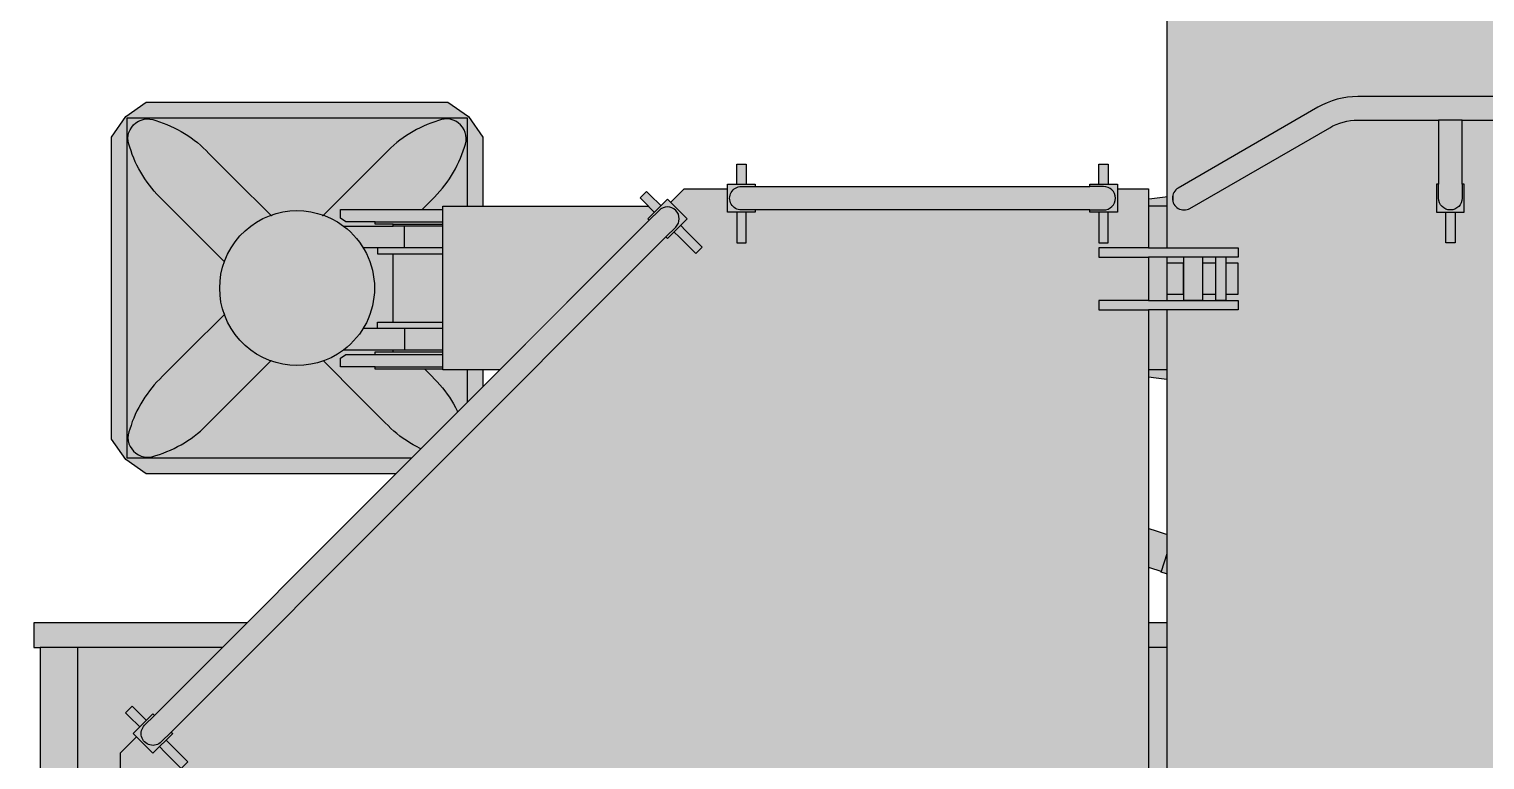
# Model space of a CAD drawing. Header units: millimetres. Extents: x -10890 to 10855, y -21000 to 23317.
# Drawn here: x -3583 to -1232, y -12611 to -11432 of the extents above; entities that cross this region are included whole.
import ezdxf

# ---------------------------------------------------------------- set-up
doc = ezdxf.new("R2010")
doc.units = ezdxf.units.MM
doc.set_wipeout_variables(frame=1)
doc.layers.add('Техника. Кран LR 11000', color=250, linetype='Continuous')
doc.layers.add('Техника. Кран LR 11000 Штриховка', color=7, linetype='Continuous', true_color=0xffd147)

# ---------------------------------------------------------------- blocks, each defined once
blk = doc.blocks.new('LR 11000-20250224.205818')
at = {"color": 0, "linetype": 'ByBlock', "lineweight": -2, "ltscale": 20, "transparency": 16777216}
blk.add_wipeout([(-881.5921560398419, 30.149999999593888), (-882.082903768649, 30.999999999599822), (-900, 30.999999999599822), (-946.1348220959044, 39.99999999959982), (-959.9999999999854, 39.99999999959982), (-959.9999999999854, 39.99999999959982), (-983.7309923939008, 32.19999999960419), (-998.2068977541919, 11.841999999606855), (-997.7821129903454, -13.134380000393435), (-982.6223041602614, -32.988351800396), (-960.0000000000001, -40.00000000040018), (-946.1348220959189, -40.00000000040018), (-900, -31.000000000400064), (-882.1860799243295, -31.000000000400064), (-881.5921560398419, -30.15000000040891), (-78.4078439600562, -30.150000000416185), (-77.5816564111883, -30.999999999992724), (-60.000000000000114, -30.999999999992724), (-13.865177904081065, -39.99999999999284), (-1.4551915228366852e-11, -39.99999999999284), (-1.4551915228366852e-11, -39.99999999999284), (23.730992393902113, -32.20000000000141), (38.20689775419703, -11.842000000006578), (37.78211299035513, 13.134379999993484), (22.62230416027461, 32.98835179999901), (1.4551915228366852e-11, 40.000000000007276), (-13.865177904081065, 40.000000000007276), (-60.000000000000114, 31.000000000007276), (-77.91709623135097, 31.000000000007276), (-78.40784396024543, 30.14999999957945)], dxfattribs=at)
at = {"layer": 'Техника. Кран LR 11000 Штриховка', "ltscale": 20, "true_color": 0xadadad, "transparency": 16777216}
h = blk.add_hatch(color=253, dxfattribs=at)
h.dxf.hatch_style = 1
edge = h.paths.add_edge_path()
edge.add_line((-78.40784396024537, 30.14999999957945), (-881.5921560398419, 30.149999999594))
edge.add_line((-881.5921560398419, 30.149999999594), (-882.082903768649, 30.99999999959982))
edge.add_line((-882.082903768649, 30.99999999959982), (-900, 30.99999999959982))
edge.add_line((-900, 30.99999999959982), (-946.1348220959044, 39.99999999959982))
edge.add_line((-946.1348220959044, 39.99999999959982), (-959.9999999999854, 39.99999999959982))
edge.add_arc((-959.9999999999927, -4.001776687800884e-10), 40, 89.99999999998958, 269.9999999999896)
edge.add_line((-960, -40.00000000040018), (-946.1348220959189, -40.00000000040018))
edge.add_line((-946.1348220959189, -40.00000000040018), (-900, -31.00000000040018))
edge.add_line((-900, -31.00000000040018), (-882.1860799243295, -31.00000000040018))
edge.add_line((-882.1860799243295, -31.00000000040018), (-881.5921560398419, -30.15000000040891))
edge.add_line((-881.5921560398419, -30.15000000040891), (-78.4078439600562, -30.15000000041618))
edge.add_line((-78.4078439600562, -30.15000000041618), (-77.5816564111883, -30.99999999999272))
edge.add_line((-77.5816564111883, -30.99999999999272), (-60, -30.99999999999272))
edge.add_line((-60, -30.99999999999272), (-13.86517790408107, -39.99999999999272))
edge.add_line((-13.86517790408107, -39.99999999999272), (-1.455191522836685e-11, -39.99999999999272))
edge.add_arc((-6.661338147750939e-15, 7.275957614183429e-12), 40, 269.9999999999791, 449.9999999999791)
edge.add_line((1.455191522836685e-11, 40.00000000000728), (-13.86517790408107, 40.00000000000728))
edge.add_line((-13.86517790408107, 40.00000000000728), (-60, 31.00000000000728))
edge.add_line((-60, 31.00000000000728), (-77.91709623135102, 31.00000000000728))
edge.add_line((-77.91709623135102, 31.00000000000728), (-78.40784396024537, 30.14999999957945))
at = {"color": 0, "linetype": 'ByBlock', "lineweight": -2, "ltscale": 20, "transparency": 16777216}
blk.add_lwpolyline([(-78.40784396024537, 30.14999999957945), (-881.5921560398419, 30.149999999594), (-882.082903768649, 30.99999999959982), (-900, 30.99999999959982), (-946.1348220959044, 39.99999999959982), (-959.9999999999854, 39.99999999959982, 0.9999999999999999), (-960, -40.00000000040018), (-946.1348220959189, -40.00000000040018), (-900, -31.00000000040018), (-882.1860799243295, -31.00000000040018), (-881.5921560398419, -30.15000000040891), (-78.4078439600562, -30.15000000041618), (-77.5816564111883, -30.99999999999272), (-60, -30.99999999999272), (-13.86517790408107, -39.99999999999272), (-1.455191522836685e-11, -39.99999999999272, 0.9999999999999999), (1.455191522836685e-11, 40.00000000000728), (-13.86517790408107, 40.00000000000728), (-60, 31.00000000000728), (-77.91709623135102, 31.00000000000728)], format="xyb", close=True, dxfattribs=at)
for points in [[(-881.5921560398419, 30.149999999594), (-881.5921560398419, -30.15000000040891)], [(-78.40784396024537, 30.14999999957945), (-78.4078439600562, -30.15000000041618)]]:
    blk.add_lwpolyline(points, dxfattribs=at)
for centre in [(-960, -4.001776687800884e-10), (0, 0)]:
    blk.add_circle(centre, 20, dxfattribs=at)
blk = doc.blocks.new('LR 11000-20250224.2054')
at = {"color": 0, "linetype": 'ByBlock', "lineweight": -2, "ltscale": 20, "transparency": 16777216}
blk.add_wipeout([(-276.6654762208345, -276.6654762208491), (-243.6654762208345, -300), (243.6654762208345, -300), (276.6654762208345, -276.6654762208491), (300, -243.66547622084914), (300, 243.6654762208491), (276.6654762208345, 276.6654762208491), (243.6654762208345, 300), (-243.6654762208345, 300), (-276.6654762208345, 276.6654762208491), (-300, 243.6654762208491), (-300, -243.66547622084914)], dxfattribs=at)
at = {"layer": 'Техника. Кран LR 11000 Штриховка', "ltscale": 20, "true_color": 0xadadad, "transparency": 16777216}
h = blk.add_hatch(color=253, dxfattribs=at)
h.dxf.hatch_style = 1
h.paths.add_polyline_path([(-300, -243.6654762208491), (-276.6654762208345, -276.6654762208491), (-243.6654762208345, -300), (243.6654762208345, -300), (276.6654762208345, -276.6654762208491), (300, -243.6654762208491), (300, 243.6654762208491), (276.6654762208345, 276.6654762208491), (243.6654762208345, 300), (-243.6654762208345, 300), (-276.6654762208345, 276.6654762208491), (-300, 243.6654762208491)])
at = {"color": 0, "linetype": 'ByBlock', "lineweight": -2, "ltscale": 20, "transparency": 16777216}
for points in [[(-300, -243.6654762208491), (-276.6654762208345, -276.6654762208491), (-243.6654762208345, -300), (243.6654762208345, -300), (276.6654762208345, -276.6654762208491), (300, -243.6654762208491), (300, 243.6654762208491), (276.6654762208345, 276.6654762208491), (243.6654762208345, 300), (-243.6654762208345, 300), (-276.6654762208345, 276.6654762208491), (-300, 243.6654762208491)], [(-274.5944084089715, -274.5944084089788), (274.5944084089715, -274.5944084089788), (274.5944084089715, 274.5944084089788), (-274.5944084089715, 274.5944084089788)]]:
    blk.add_lwpolyline(points, close=True, dxfattribs=at)
for points in [[(-75.99288974802766, 1.039570942259161), (-217.3877250806545, 142.4344062748933, -0.1318675362965206), (-270.1830355167331, 227.6511237669911, -0.6904028357022238), (-228.3314399720839, 270.3217592926303, -0.1328712307225384), (-142.434406274886, 217.387725080669), (-1.039570942244609, 75.99288974803494)], [(75.99288974802766, 1.039570942259161), (217.3877250806545, 142.4344062748933, 0.1318675362965206), (270.1830355167331, 227.6511237669911, 0.6904028357022238), (228.3314399720839, 270.3217592926303, 0.1328712307225384), (142.434406274886, 217.387725080669), (1.039570942244609, 75.99288974803494)], [(-75.99288974802766, -1.039570942259161), (-217.3877250806545, -142.4344062748933, 0.1318675362965206), (-270.1830355167331, -227.6511237669911, 0.6904028357022238), (-228.3314399720839, -270.3217592926303, 0.1328712307225384), (-142.434406274886, -217.387725080669), (-1.039570942244609, -75.99288974803494)], [(75.99288974802766, -1.039570942259161), (217.3877250806545, -142.4344062748933, -0.1318675362965206), (270.1830355167331, -227.6511237669911, -0.6904028357022238), (228.3314399720839, -270.3217592926303, -0.1328712307225384), (142.434406274886, -217.387725080669), (1.039570942244609, -75.99288974803494)]]:
    blk.add_lwpolyline(points, format="xyb", dxfattribs=at)
for radius in [76, 57.27128425310366]:
    blk.add_circle((0, 0), radius, dxfattribs=at)
blk = doc.blocks.new('LR 11000-20250224.205448')
at = {"color": 0, "linetype": 'ByBlock', "lineweight": -2, "ltscale": 20, "transparency": 16777216}
blk.add_wipeout([(-1310.9330265277524, -135.87232438138733), (-1248.8256237058663, -131.99999999999284), (-595.2218185531231, -132), (-599.6411384621599, -147.26971735448035), (-599.6411384621599, -147.26971735448035), (-599.9168344137605, -165.72149386722901), (-590.7696200099308, -181.74873734152993), (-574.7423765356313, -190.89595174536248), (-556.2906000228825, -190.62025579376484), (-371.02088266839485, -136.9999999999925), (-371.02088266839485, -132), (-235.20321098132922, -132), (-235.20321098132922, -130.9999999999999), (-125.99999999999943, -130.9999999999999), (-125.99999999999943, -127), (-69.9999999999992, -127), (-70.00000000001376, -113.00002981419664), (-78.5689306195411, -107), (-125.99999999999943, -107), (-125.99999999999943, -102.99999999999989), (-154.9999999999992, -102.99999999999989), (-154.9999999999992, -99.99999999999989), (-74.99999999999932, -99.99999999999989), (-74.99999999999932, -99.99999999999989), (-35.17484714864088, -119.94886463851867), (9.116667094263335, -124.66710224069698), (52.25058341620661, -113.55560986876026), (88.74992965829358, -88.02528037812795), (113.98016483208914, -51.317852886202445), (124.73765459616561, -8.094289706198651), (119.65645593023919, 36.15705400354), (99.38175911611472, 75.8173196241246), (66.4879640564626, 105.8506052681164), (25.151793272777354, 122.44340445758439), (-19.378051613512184, 123.48882992264544), (-61.4473490181241, 108.854137719449), (-74.99999999999932, 100), (-154.9999999999992, 100), (-154.9999999999992, 102.99999999999977), (-125.99999999999943, 102.99999999999977), (-125.99999999999943, 107.00000000000023), (-78.5689306195411, 107.00000000000023), (-70.00000000001376, 113.00002981419675), (-70.00000000001376, 127), (-235.20321098132922, 127), (-235.20321098132922, 132), (-1248.8256237058663, 132), (-1310.9330265277524, 135.87232438139472), (-1549.256170036591, 165.70664365661673), (-1549.256170036591, 165.70664365661673), (-1600.7687793828154, 164.1410516461533), (-1649.351137915076, 146.94353905151092), (-1690.3765202483933, 115.75190548728165), (-1719.9378872104303, 73.53667620523493), (-1735.219971468147, 24.318205071522925), (-1734.7673886123318, -27.21620254861591), (-1718.6232402265855, -76.15868381897008), (-1688.3250091217851, -117.84821718071578), (-1646.7581376520607, -148.3145132506262), (-1597.8812335345629, -164.65612406134187), (-1549.256170036591, -165.70664365660923)], dxfattribs=at)
at = {"layer": 'Техника. Кран LR 11000 Штриховка', "ltscale": 20, "true_color": 0xadadad, "transparency": 16777216}
h = blk.add_hatch(color=253, dxfattribs=at)
h.dxf.hatch_style = 1
edge = h.paths.add_edge_path()
edge.add_line((-1549.256170036591, -165.7066436566092), (-1310.933026527753, -135.8723243813874))
edge.add_line((-1310.933026527753, -135.8723243813874), (-1248.825623705867, -131.9999999999927))
edge.add_line((-1248.825623705867, -131.9999999999927), (-595.2218185531237, -132))
edge.add_line((-595.2218185531237, -132), (-599.6411384621606, -147.2697173544802))
edge.add_arc((-566.0208826684074, -157.0000000000101), 34.99999999998997, 163.858643656377, 286.1413563436134)
edge.add_line((-556.2906000228832, -190.620255793765), (-371.0208826683956, -136.9999999999927))
edge.add_line((-371.0208826683956, -136.9999999999927), (-371.0208826683956, -132))
edge.add_line((-371.0208826683956, -132), (-235.2032109813299, -132))
edge.add_line((-235.2032109813299, -132), (-235.2032109813299, -131))
edge.add_line((-235.2032109813299, -131), (-126, -131))
edge.add_line((-126, -131), (-126, -127))
edge.add_line((-126, -127), (-70, -127))
edge.add_line((-70, -127), (-70.00000000001455, -113.0000298141968))
edge.add_line((-70.00000000001455, -113.0000298141968), (-78.56893061954179, -107))
edge.add_line((-78.56893061954179, -107), (-126, -107))
edge.add_line((-126, -107), (-126, -103))
edge.add_line((-126, -103), (-155, -103))
edge.add_line((-155, -103), (-155, -100))
edge.add_line((-155, -100), (-75, -100))
edge.add_arc((-2.842170943040401e-14, 0), 125, 233.130102354156, 486.869897645844)
edge.add_line((-75, 100), (-155, 100))
edge.add_line((-155, 100), (-155, 103))
edge.add_line((-155, 103), (-126, 103))
edge.add_line((-126, 103), (-126, 107))
edge.add_line((-126, 107), (-78.56893061954179, 107))
edge.add_line((-78.56893061954179, 107), (-70.00000000001455, 113.0000298141968))
edge.add_line((-70.00000000001455, 113.0000298141968), (-70.00000000001455, 127))
edge.add_line((-70.00000000001455, 127), (-235.2032109813299, 127))
edge.add_line((-235.2032109813299, 127), (-235.2032109813299, 132))
edge.add_line((-235.2032109813299, 132), (-1248.825623705867, 132))
edge.add_line((-1248.825623705867, 132), (-1310.933026527753, 135.8723243813947))
edge.add_line((-1310.933026527753, 135.8723243813947), (-1549.256170036591, 165.7066436566165))
edge.add_arc((-1570.000042579108, 3.637978807091713e-12), 166.9999999999995, 82.86458593009505, 277.1354140699049)
at = {"color": 0, "linetype": 'ByBlock', "lineweight": -2, "ltscale": 20, "transparency": 16777216}
for points in [[(-1549.256170036591, -165.7066436566092), (-1310.933026527753, -135.8723243813874), (-1248.825623705867, -131.9999999999927), (-595.2218185531237, -132), (-599.6411384621606, -147.2697173544802, 0.5907078079476281), (-556.2906000228832, -190.620255793765), (-371.0208826683956, -136.9999999999927), (-371.0208826683956, -132), (-235.2032109813299, -132), (-235.2032109813299, -131), (-126, -131), (-126, -127), (-70, -127), (-70.00000000001455, -113.0000298141968), (-78.56893061954179, -107), (-126, -107), (-126, -103), (-155, -103), (-155, -100), (-75, -100, 2), (-75, 100), (-155, 100), (-155, 103), (-126, 103), (-126, 107), (-78.56893061954179, 107), (-70.00000000001455, 113.0000298141968), (-70.00000000001455, 127), (-235.2032109813299, 127), (-235.2032109813299, 132), (-1248.825623705867, 132), (-1310.933026527753, 135.8723243813947), (-1549.256170036591, 165.7066436566165, 1.132989410681504), (-1549.256170036591, -165.7066436566092)], [(-1549.256170036591, 165.7066436566092, -0.05073190367498484), (-1516.313164500956, 158.1351293110492), (-1439.331931821536, 132), (-1228.578722781618, 132)], [(-75, 100, 0.5), (-75, -100)], [(-1549.256170036591, -165.7066436566092, 0.05073190367498484), (-1516.313164500956, -158.1351293110492), (-1439.331931821536, -132), (-1228.578722781618, -132)]]:
    blk.add_lwpolyline(points, format="xyb", dxfattribs=at)
for points in [[(-1368.571471200994, 132), (-1368.571471200994, -132)], [(-1228.578722781618, 132), (-1228.578722781618, -132)], [(-235.2032109813299, -132), (-235.2032109813299, 132)], [(-126, 107), (-235.2032109813299, 107)], [(-155, 103), (-235.2032109813299, 103)], [(-235.2032109813299, 100), (-155, 100)], [(-173.4924240491819, 65), (-173.4924240491819, 100)], [(-235.2032109813299, 65), (-106.7707825203252, 65)], [(-130, 65), (-130, 55), (-235.2032109813299, 55)], [(-155, -55), (-155, 55)], [(-130, -65), (-130, -55), (-235.2032109813299, -55)], [(-235.2032109813299, -65), (-106.7707825203252, -65)], [(-173.4924240491819, -65), (-173.4924240491819, -100)], [(-235.2032109813299, -100), (-155, -100)], [(-155, -103), (-235.2032109813299, -103)], [(-126, -107), (-235.2032109813299, -107)], [(-595.2218185531237, -132), (-371.0208826683956, -132)], [(-126, -127), (-235.2032109813299, -127)]]:
    blk.add_lwpolyline(points, dxfattribs=at)
for centre, radius in [((-1570, 0), 160), ((-1570, 0), 105.0000000000083), ((-566, -157), 17.7500000000006)]:
    blk.add_circle(centre, radius, dxfattribs=at)
blk.add_arc((-566.0208826683956, -157), 34.99999999999917, 134.4153085976164, 45.5846914023836, dxfattribs=at)
blk = doc.blocks.new('LR 11000-20250224.204159')
at = {"color": 0, "linetype": 'ByBlock', "lineweight": -2, "ltscale": 20, "transparency": 16777216}
blk.add_wipeout([(9.849999999845295, -2569.9999999999854), (9.849999999845295, -2609.9999999999854), (-1970.150000000009, -2609.9999999999854), (-1970.150000000009, -2569.9999999999854), (-1880.1500000000167, -2569.9999999999854), (-1890.1500000000162, -2559.9999999999854), (-1890.1500000000162, -2484.9999999999927), (-1920.1500000000162, -2484.9999999999927), (-1920.1500000000162, -2464.9999999999927), (-1820.2999999999959, -2365.1499999999724), (-1820.2999999999959, 2365.1499999999733), (-1920.1500000000162, 2464.9999999999927), (-1920.1500000000162, 2484.9999999999927), (-1890.1500000000162, 2484.9999999999927), (-1890.1500000000162, 2559.9999999999854), (-1880.1500000000167, 2569.9999999999854), (-1970.150000000009, 2569.9999999999854), (-1970.150000000009, 2609.9999999999854), (9.849999999845295, 2609.9999999999854), (9.849999999845295, 2569.9999999999854), (-5.684341886080801e-13, 2569.9999999999927), (-5.684341886080801e-13, -2569.9999999999923)], dxfattribs=at)
at = {"layer": 'Техника. Кран LR 11000 Штриховка', "ltscale": 20, "true_color": 0xadadad, "transparency": 16777216}
h = blk.add_hatch(color=253, dxfattribs=at)
h.dxf.hatch_style = 1
h.paths.add_polyline_path([(0, -2569.999999999993), (9.84999999984575, -2569.999999999985), (9.84999999984575, -2609.999999999985), (-1970.150000000009, -2609.999999999985), (-1970.150000000009, -2569.999999999985), (-1880.150000000016, -2569.999999999985), (-1890.150000000016, -2559.999999999985), (-1890.150000000016, -2484.999999999993), (-1920.150000000016, -2484.999999999993), (-1920.150000000016, -2464.999999999993), (-1820.299999999996, -2365.149999999972), (-1820.299999999996, 2365.149999999972), (-1920.150000000016, 2464.999999999993), (-1920.150000000016, 2484.999999999993), (-1890.150000000016, 2484.999999999993), (-1890.150000000016, 2559.999999999985), (-1880.150000000016, 2569.999999999985), (-1970.150000000009, 2569.999999999985), (-1970.150000000009, 2609.999999999985), (9.84999999984575, 2609.999999999985), (9.84999999984575, 2569.999999999985), (0, 2569.999999999993)])
at = {"color": 0, "linetype": 'ByBlock', "lineweight": -2, "ltscale": 20, "transparency": 16777216}
for points in [[(0, -2569.999999999993), (9.84999999984575, -2569.999999999985), (9.84999999984575, -2609.999999999985), (-1970.150000000009, -2609.999999999985), (-1970.150000000009, -2569.999999999985), (-1880.150000000016, -2569.999999999985), (-1890.150000000016, -2559.999999999985), (-1890.150000000016, -2484.999999999993), (-1920.150000000016, -2484.999999999993), (-1920.150000000016, -2464.999999999993), (-1820.299999999996, -2365.149999999972), (-1820.299999999996, 2365.149999999972), (-1920.150000000016, 2464.999999999993), (-1920.150000000016, 2484.999999999993), (-1890.150000000016, 2484.999999999993), (-1890.150000000016, 2559.999999999985), (-1880.150000000016, 2569.999999999985), (-1970.150000000009, 2569.999999999985), (-1970.150000000009, 2609.999999999985), (9.84999999984575, 2609.999999999985), (9.84999999984575, 2569.999999999985), (0, 2569.999999999993)], [(-60.30000000000291, -2569.999999999993), (-1760, -2570), (-1760, 2570), (-60.30000000000291, 2569.999999999993)]]:
    blk.add_lwpolyline(points, close=True, dxfattribs=at)
for points in [[(-1025.302748485024, 2569.999999999985), (-1025.302748485024, 2609.999999999985)], [(-844.5080680791652, 2569.999999999985), (-844.5080680791652, 2609.999999999985)], [(-1880.150000000016, 2569.999999999985), (-1760, 2570)], [(-1820.299999999996, 2365.149999999972), (-1820.299999999996, 2570)], [(-60.30000000000291, 2569.999999999993), (0, 2569.999999999993)]]:
    blk.add_lwpolyline(points, dxfattribs=at)
blk = doc.blocks.new('LR 11000-20241126.20414')
at = {"color": 0, "linetype": 'ByBlock', "lineweight": -2, "ltscale": 20, "transparency": 16777216}
blk.add_wipeout([(1729.9999999999995, -3809.999999999999), (1729.9999999999995, -3963.5), (1749.9999999999995, -3963.5), (1749.9999999999995, -4219.179491924311), (1739.9999999999995, -4236.499999999999), (1729.9999999999995, -4236.499999999999), (1729.9999999999995, -4325), (1689.999999999999, -4325), (1689.999999999999, -4236.499999999999), (1559.9999999999995, -4236.499999999999), (1559.9999999999995, -4325), (1519.9999999999995, -4325), (1519.9999999999995, -4236.499999999999), (1510, -4236.499999999999), (1499.9999999999995, -4219.179491924311), (1499.9999999999995, -3963.5), (1519.9999999999995, -3963.5), (1519.9999999999995, -3900), (1490, -3900), (560.0973512480514, -3553.078548986028), (560.0973512480514, -3553.078548986028), (475.17756162828437, -3525.647285944815), (388.1503778992578, -3505.89597830972), (299.7088710508897, -3493.981922430551), (210.55737552300343, -3490), (210.55737552300343, -3490), (-210.55737552300388, -3490), (-210.55737552300388, -3490), (-299.7088710508906, -3493.981922430551), (-388.1503778992592, -3505.89597830972), (-475.17756162828437, -3525.647285944815), (-560.0973512480523, -3553.078548986028), (-560.0973512480523, -3553.078548986028), (-1490, -3900), (-1520.0000000000005, -3900), (-1520.0000000000005, -3963.5), (-1500.0000000000005, -3963.5), (-1500.0000000000005, -4219.179491924311), (-1510, -4236.499999999999), (-1520.0000000000005, -4236.499999999999), (-1520.0000000000005, -4325), (-1560.000000000001, -4325), (-1560.000000000001, -4236.499999999999), (-1690, -4236.499999999999), (-1690, -4325), (-1730, -4325), (-1730, -4236.499999999999), (-1740.000000000001, -4236.499999999999), (-1750, -4219.179491924311), (-1750, -3963.5), (-1730, -3963.5), (-1730, -3809.999999999999), (-1745, -3809.999999999999), (-1745, 3810), (-1730, 3810), (-1730, 3963.5), (-1750, 3963.5), (-1750, 4219.179491924311), (-1740.000000000001, 4236.5), (-1730, 4236.5), (-1730, 4325), (-1690, 4325), (-1690, 4236.5), (-1560.000000000001, 4236.5), (-1560.000000000001, 4325), (-1520.0000000000005, 4325), (-1520.0000000000005, 4236.5), (-1510, 4236.5), (-1500.0000000000005, 4219.179491924311), (-1500.0000000000005, 3963.5), (-1520.0000000000005, 3963.5), (-1520.0000000000005, 3900.000000000002), (-1490, 3900.000000000002), (-560.0973512480523, 3553.078548986028), (-560.0973512480523, 3553.078548986028), (-475.17756162828437, 3525.647285944815), (-388.1503778992592, 3505.89597830972), (-299.7088710508915, 3493.981922430552), (-210.5573755230048, 3490), (-210.55737552300388, 3490), (210.55737552300343, 3490), (210.55737552300252, 3490), (299.7088710508888, 3493.981922430552), (388.15037789925645, 3505.89597830972), (475.1775616282821, 3525.647285944815), (560.0973512480498, 3553.078548986028), (560.0973512480514, 3553.078548986028), (1490, 3900.000000000002), (1519.9999999999995, 3900.000000000002), (1519.9999999999995, 3963.5), (1499.9999999999995, 3963.5), (1499.9999999999995, 4219.179491924311), (1510, 4236.5), (1519.9999999999995, 4236.5), (1519.9999999999995, 4325), (1559.9999999999995, 4325), (1559.9999999999995, 4236.5), (1689.999999999999, 4236.5), (1689.999999999999, 4325), (1729.9999999999995, 4325), (1729.9999999999995, 4236.5), (1739.9999999999995, 4236.5), (1749.9999999999995, 4219.179491924311), (1749.9999999999995, 3963.5), (1729.9999999999995, 3963.5), (1729.9999999999995, 3810), (1744.9999999999995, 3810), (1744.9999999999995, -3809.999999999999)], dxfattribs=at)
at = {"layer": 'Техника. Кран LR 11000 Штриховка', "ltscale": 20, "true_color": 0xadadad, "transparency": 16777216}
h = blk.add_hatch(color=253, dxfattribs=at)
h.dxf.hatch_style = 1
edge = h.paths.add_edge_path()
edge.add_line((1745, -3810), (1730, -3810))
edge.add_line((1730, -3810), (1730, -3963.5))
edge.add_line((1730, -3963.5), (1750, -3963.5))
edge.add_line((1750, -3963.5), (1750, -4219.179491924311))
edge.add_line((1750, -4219.179491924311), (1740, -4236.5))
edge.add_line((1740, -4236.5), (1730, -4236.5))
edge.add_line((1730, -4236.5), (1730, -4325))
edge.add_line((1730, -4325), (1690, -4325))
edge.add_line((1690, -4325), (1690, -4236.5))
edge.add_line((1690, -4236.5), (1560, -4236.5))
edge.add_line((1560, -4236.5), (1560, -4325))
edge.add_line((1560, -4325), (1520, -4325))
edge.add_line((1520, -4325), (1520, -4236.5))
edge.add_line((1520, -4236.5), (1510, -4236.5))
edge.add_line((1510, -4236.5), (1500, -4219.179491924311))
edge.add_line((1500, -4219.179491924311), (1500, -3963.5))
edge.add_line((1500, -3963.5), (1520, -3963.5))
edge.add_line((1520, -3963.5), (1520, -3900))
edge.add_line((1520, -3900), (1490, -3900))
edge.add_line((1490, -3900), (560.0973512480523, -3553.078548986028))
edge.add_arc((210.5573755229905, -4490.000000000025), 1000.000000000025, 69.54081943694351, 89.99999999999926)
edge.add_line((210.5573755230034, -3490), (-210.5573755230034, -3490))
edge.add_arc((-210.5573755229905, -4490.000000000025), 1000.000000000025, 90.00000000000074, 110.4591805630565)
edge.add_line((-560.0973512480523, -3553.078548986028), (-1490, -3900))
edge.add_line((-1490, -3900), (-1520, -3900))
edge.add_line((-1520, -3900), (-1520, -3963.5))
edge.add_line((-1520, -3963.5), (-1500, -3963.5))
edge.add_line((-1500, -3963.5), (-1500, -4219.179491924311))
edge.add_line((-1500, -4219.179491924311), (-1510, -4236.5))
edge.add_line((-1510, -4236.5), (-1520, -4236.5))
edge.add_line((-1520, -4236.5), (-1520, -4325))
edge.add_line((-1520, -4325), (-1560, -4325))
edge.add_line((-1560, -4325), (-1560, -4236.5))
edge.add_line((-1560, -4236.5), (-1690, -4236.5))
edge.add_line((-1690, -4236.5), (-1690, -4325))
edge.add_line((-1690, -4325), (-1730, -4325))
edge.add_line((-1730, -4325), (-1730, -4236.5))
edge.add_line((-1730, -4236.5), (-1740, -4236.5))
edge.add_line((-1740, -4236.5), (-1750, -4219.179491924311))
edge.add_line((-1750, -4219.179491924311), (-1750, -3963.5))
edge.add_line((-1750, -3963.5), (-1730, -3963.5))
edge.add_line((-1730, -3963.5), (-1730, -3810))
edge.add_line((-1730, -3810), (-1745, -3810))
edge.add_line((-1745, -3810), (-1745, 3810))
edge.add_line((-1745, 3810), (-1730, 3810))
edge.add_line((-1730, 3810), (-1730, 3963.5))
edge.add_line((-1730, 3963.5), (-1750, 3963.5))
edge.add_line((-1750, 3963.5), (-1750, 4219.179491924311))
edge.add_line((-1750, 4219.179491924311), (-1740, 4236.5))
edge.add_line((-1740, 4236.5), (-1730, 4236.5))
edge.add_line((-1730, 4236.5), (-1730, 4325))
edge.add_line((-1730, 4325), (-1690, 4325))
edge.add_line((-1690, 4325), (-1690, 4236.5))
edge.add_line((-1690, 4236.5), (-1560, 4236.5))
edge.add_line((-1560, 4236.5), (-1560, 4325))
edge.add_line((-1560, 4325), (-1520, 4325))
edge.add_line((-1520, 4325), (-1520, 4236.5))
edge.add_line((-1520, 4236.5), (-1510, 4236.5))
edge.add_line((-1510, 4236.5), (-1500, 4219.179491924311))
edge.add_line((-1500, 4219.179491924311), (-1500, 3963.5))
edge.add_line((-1500, 3963.5), (-1520, 3963.5))
edge.add_line((-1520, 3963.5), (-1520, 3900))
edge.add_line((-1520, 3900), (-1490, 3900))
edge.add_line((-1490, 3900), (-560.0973512480523, 3553.078548986028))
edge.add_arc((-210.5573755229905, 4490.000000000025), 1000.000000000025, 249.5408194369435, 269.9999999999993)
edge.add_line((-210.5573755230034, 3490), (210.5573755230034, 3490))
edge.add_arc((210.5573755229905, 4490.000000000025), 1000.000000000025, 270.0000000000007, 290.4591805630565)
edge.add_line((560.0973512480523, 3553.078548986028), (1490, 3900))
edge.add_line((1490, 3900), (1520, 3900))
edge.add_line((1520, 3900), (1520, 3963.5))
edge.add_line((1520, 3963.5), (1500, 3963.5))
edge.add_line((1500, 3963.5), (1500, 4219.179491924311))
edge.add_line((1500, 4219.179491924311), (1510, 4236.5))
edge.add_line((1510, 4236.5), (1520, 4236.5))
edge.add_line((1520, 4236.5), (1520, 4325))
edge.add_line((1520, 4325), (1560, 4325))
edge.add_line((1560, 4325), (1560, 4236.5))
edge.add_line((1560, 4236.5), (1690, 4236.5))
edge.add_line((1690, 4236.5), (1690, 4325))
edge.add_line((1690, 4325), (1730, 4325))
edge.add_line((1730, 4325), (1730, 4236.5))
edge.add_line((1730, 4236.5), (1740, 4236.5))
edge.add_line((1740, 4236.5), (1750, 4219.179491924311))
edge.add_line((1750, 4219.179491924311), (1750, 3963.5))
edge.add_line((1750, 3963.5), (1730, 3963.5))
edge.add_line((1730, 3963.5), (1730, 3810))
edge.add_line((1730, 3810), (1745, 3810))
edge.add_line((1745, 3810), (1745, -3810))
at = {"color": 0, "linetype": 'ByBlock', "lineweight": -2, "ltscale": 20, "transparency": 16777216}
blk.add_lwpolyline([(-1745, -3810), (-1745, 3810), (-1730, 3810), (-1730, 3963.5), (-1750, 3963.5), (-1750, 4219.179491924311), (-1740, 4236.5), (-1730, 4236.5), (-1730, 4325), (-1690, 4325), (-1690, 4236.5), (-1560, 4236.5), (-1560, 4325), (-1520, 4325), (-1520, 4236.5), (-1510, 4236.5), (-1500, 4219.179491924311), (-1500, 3963.5), (-1520, 3963.5), (-1520, 3900), (-1490, 3900), (-560.0973512480523, 3553.078548986028, 0.08950790907875744)], format="xyb", dxfattribs=at)
blk.add_lwpolyline([(-1294.999999996729, 3223), (-1294.999999999956, 3350), (-1279.999999999956, 3350.000000000382), (-1279.999999996729, 3223.000000000382)], close=True, dxfattribs=at)
for points in [[(-1745, 3140.000000000004), (-1630.000000000004, 3140.000000000004), (-1630.000000000004, 3190.000000000004), (-1745.000000000004, 3190.000000000004)], [(-1718.499999999982, 3140.000000000004), (-1718.499999999982, 3190.000000000004)]]:
    blk.add_lwpolyline(points, dxfattribs=at)
blk = doc.blocks.new('LR 11000-20250225.073706')
at = {"color": 0, "linetype": 'ByBlock', "lineweight": -2, "ltscale": 20, "transparency": 16777216}
blk.add_wipeout([(1700.0797920139007, -379.00000000427826), (1700.0797920139007, -394.00000000382715), (1660.0000000000146, -394.00000000331056), (1660.0000000000146, -494.00000000427826), (1700.0797920139007, -494.00000000427826), (1700.0797920139007, -509.00000000382715), (1660.0000000000146, -508.99999999998545), (1660.0000000000146, -2299.000000004279), (1700.0797920139007, -2299.000000004279), (1700.0797920139007, -2314.000000003828), (1660.0000000000146, -2313.9999999999854), (1660.0000000000146, -2399.9999999999854), (1623.6753236748916, -2436.324676325021), (1651.9453057220235, -2464.59465836489), (1641.338704003617, -2475.2012600832822), (1613.0687219601382, -2446.931278039773), (792.8248557810875, -3267.175144219612), (821.0948378279577, -3295.4451262592197), (810.4882361095661, -3306.05172797761), (782.2182540664794, -3277.781745933811), (750.0000000385485, -3309.9999999617276), (664.9999999956926, -3309.9999999617276), (664.9999999995339, -3350.0797919756296), (649.9999999999854, -3350.0797919756296), (649.9999999999854, -3309.9999999617276), (79.99999999569309, -3309.9999999617276), (79.99999999953388, -3350.0797919756296), (64.999999999985, -3350.0797919756296), (64.999999999985, -3309.9999999617276), (-5.3887561080046e-10, -3309.9999999617276), (-5.088622856419533e-10, -3214.999999999999), (-145.00000000001455, -3214.999999999999), (-145.00000000001455, -3200), (-125.0000000000141, -3200), (-125.0000000000141, -3130), (-109.00000000001455, -3130), (-109.00000000001455, -3200), (-87.00000000001455, -3200), (-87.00000000001455, -3130), (-57.00000000001455, -3130), (-57.00000000001455, -3200), (-1.4551915228366852e-11, -3200), (-1.4551915228366852e-11, -3130), (-145.00000000001455, -3130), (-145.00000000001455, -3115.0000000000005), (-4.94765117764473e-10, -3115.0000000000005), (-2.1827872842550278e-10, -1385), (-145.00000000001455, -1385), (-145.00000000001455, -1370), (-125.0000000000141, -1370), (-125.0000000000141, -1300.000000000001), (-109.00000000001455, -1300.000000000001), (-109.00000000001455, -1370), (-87.00000000001455, -1370), (-87.00000000001455, -1300.000000000001), (-57.00000000001455, -1300.000000000001), (-57.00000000001455, -1370), (-2.1827872842550278e-10, -1370), (-2.041815605480224e-10, -1300.000000000001), (-145.00000000001455, -1300.000000000001), (-145.00000000001455, -1285), (-2.041815605480224e-10, -1285), (4.547473508864641e-13, 0), (-2.041815605480224e-10, 1285), (-145.00000000001455, 1285), (-145.00000000001455, 1300), (-2.041815605480224e-10, 1300), (-2.1827872842550278e-10, 1370), (-57.00000000001455, 1370), (-57.00000000001455, 1300), (-87.00000000001455, 1300), (-87.00000000001455, 1370), (-109.00000000001455, 1370), (-109.00000000001455, 1300), (-125.0000000000141, 1300), (-125.0000000000141, 1370), (-145.00000000001455, 1370), (-145.00000000001455, 1385), (-2.1827872842550278e-10, 1385), (-4.94765117764473e-10, 3115), (-145.00000000001455, 3115), (-145.00000000001455, 3130), (-1.4551915228366852e-11, 3130), (-1.4551915228366852e-11, 3200), (-57.00000000001455, 3200), (-57.00000000001455, 3130), (-87.00000000001455, 3130), (-87.00000000001455, 3200), (-109.00000000001455, 3200), (-109.00000000001455, 3130), (-125.0000000000141, 3130), (-125.0000000000141, 3200), (-145.00000000001455, 3200), (-145.00000000001455, 3215), (-5.088622856419533e-10, 3215), (-5.3887561080046e-10, 3309.9999999617266), (64.999999999985, 3309.9999999617266), (64.999999999985, 3350.0797919756296), (79.99999999953388, 3350.0797919756296), (79.99999999569309, 3309.9999999617266), (649.9999999999854, 3309.9999999617266), (649.9999999999854, 3350.0797919756296), (664.9999999995339, 3350.0797919756296), (664.9999999956926, 3309.9999999617266), (750.0000000385485, 3309.9999999617266), (786.723125237811, 3273.2768747624723), (814.9931072810291, 3301.5468568057113), (825.5997089994198, 3290.9402550873183), (797.3297269525506, 3262.670273047712), (1617.573593131863, 2442.426406868137), (1645.843575175342, 2470.696388911645), (1656.4501768937473, 2460.089787193254), (1628.1801948466161, 2431.8198051533836), (1660.0000000000146, 2399.9999999999854), (1660.0000000000146, 2283), (1807.8061513997816, 2283), (1807.8061513997816, 2275), (1660.0000000000146, 2275), (1660.0000000000146, 2225), (1736.7517723374767, 2225), (1736.7517723374767, 2275), (1766.7517723374763, 2275), (1766.7517723374763, 2225), (1772.6455446055766, 2225), (1772.6455446055766, 2275), (1792.6455446055768, 2275), (1792.6455446055768, 2225), (1807.8061513997816, 2225), (1807.8061513997816, 2217), (1660.0000000000146, 2217), (1660.0000000000146, 1643), (1806.7602507629051, 1643), (1806.7602507629051, 1634.9999999999982), (1660.0000000000146, 1634.9999999999982), (1660.0000000000146, 1585), (1736.7517541051639, 1585), (1736.7517541051639, 1634.9999999999982), (1766.7517541051636, 1634.9999999999982), (1766.7517541051636, 1585), (1772.6455446055766, 1585), (1772.6455446055766, 1634.9999999999982), (1792.6455446055768, 1634.9999999999982), (1792.6455446055768, 1585), (1807.8061513997816, 1585), (1807.8061513997816, 1577), (1660.0000000000146, 1577), (1660.0000000000146, 1425.9999999957217), (1700.0797920139007, 1425.9999999957217), (1700.0797920139007, 1410.999999996172), (1660.0000000000146, 1411.0000000000155), (1660.0000000000146, -379.00000000427826)], dxfattribs=at)
at = {"layer": 'Техника. Кран LR 11000 Штриховка', "ltscale": 20, "true_color": 0xadadad, "transparency": 16777216}
h = blk.add_hatch(color=253, dxfattribs=at)
h.dxf.hatch_style = 1
h.paths.add_polyline_path([(1660.000000000015, -379.0000000042783), (1700.079792013901, -379.0000000042783), (1700.079792013901, -394.0000000038272), (1660.000000000015, -394.0000000033106), (1660.000000000015, -494.0000000042783), (1700.079792013901, -494.0000000042783), (1700.079792013901, -509.0000000038272), (1660.000000000015, -508.9999999999854), (1660.000000000015, -2299.000000004278), (1700.079792013901, -2299.000000004278), (1700.079792013901, -2314.000000003827), (1660.000000000015, -2313.999999999985), (1660.000000000015, -2399.999999999985), (1623.675323674892, -2436.324676325021), (1651.945305722023, -2464.594658364891), (1641.338704003618, -2475.201260083282), (1613.068721960139, -2446.931278039774), (792.8248557810875, -3267.175144219611), (821.0948378279572, -3295.445126259219), (810.4882361095661, -3306.05172797761), (782.2182540664799, -3277.781745933811), (750.000000038548, -3309.999999961728), (664.9999999956926, -3309.999999961728), (664.9999999995343, -3350.07979197563), (649.9999999999854, -3350.07979197563), (649.9999999999854, -3309.999999961728), (79.99999999569263, -3309.999999961728), (79.99999999953434, -3350.07979197563), (64.99999999998545, -3350.07979197563), (64.99999999998545, -3309.999999961728), (-5.384208634495735e-10, -3309.999999961728), (-5.093170329928398e-10, -3215), (-145.0000000000146, -3215), (-145.0000000000146, -3200), (-125.0000000000146, -3200), (-125.0000000000146, -3130), (-109.0000000000146, -3130), (-109.0000000000146, -3200), (-87.00000000001455, -3200), (-87.00000000001455, -3130), (-57.00000000001455, -3130), (-57.00000000001455, -3200), (-1.455191522836685e-11, -3200), (-1.455191522836685e-11, -3130), (-145.0000000000146, -3130), (-145.0000000000146, -3115), (-4.94765117764473e-10, -3115), (-2.182787284255028e-10, -1385), (-145.0000000000146, -1385), (-145.0000000000146, -1370), (-125.0000000000146, -1370), (-125.0000000000146, -1300), (-109.0000000000146, -1300), (-109.0000000000146, -1370), (-87.00000000001455, -1370), (-87.00000000001455, -1300), (-57.00000000001455, -1300), (-57.00000000001455, -1370), (-2.182787284255028e-10, -1370), (-2.037268131971359e-10, -1300), (-145.0000000000146, -1300), (-145.0000000000146, -1285), (-2.037268131971359e-10, -1285), (0, 0), (-2.037268131971359e-10, 1285), (-145.0000000000146, 1285), (-145.0000000000146, 1300), (-2.037268131971359e-10, 1300), (-2.182787284255028e-10, 1370), (-57.00000000001455, 1370), (-57.00000000001455, 1300), (-87.00000000001455, 1300), (-87.00000000001455, 1370), (-109.0000000000146, 1370), (-109.0000000000146, 1300), (-125.0000000000146, 1300), (-125.0000000000146, 1370), (-145.0000000000146, 1370), (-145.0000000000146, 1385), (-2.182787284255028e-10, 1385), (-4.94765117764473e-10, 3115), (-145.0000000000146, 3115), (-145.0000000000146, 3130), (-1.455191522836685e-11, 3130), (-1.455191522836685e-11, 3200), (-57.00000000001455, 3200), (-57.00000000001455, 3130), (-87.00000000001455, 3130), (-87.00000000001455, 3200), (-109.0000000000146, 3200), (-109.0000000000146, 3130), (-125.0000000000146, 3130), (-125.0000000000146, 3200), (-145.0000000000146, 3200), (-145.0000000000146, 3215), (-5.093170329928398e-10, 3215), (-5.384208634495735e-10, 3309.999999961728), (64.99999999998545, 3309.999999961728), (64.99999999998545, 3350.07979197563), (79.99999999953434, 3350.07979197563), (79.99999999569263, 3309.999999961728), (649.9999999999854, 3309.999999961728), (649.9999999999854, 3350.07979197563), (664.9999999995343, 3350.07979197563), (664.9999999956926, 3309.999999961728), (750.000000038548, 3309.999999961728), (786.7231252378115, 3273.276874762472), (814.9931072810286, 3301.546856805711), (825.5997089994198, 3290.94025508732), (797.3297269525501, 3262.670273047712), (1617.573593131863, 2442.426406868137), (1645.843575175342, 2470.696388911645), (1656.450176893748, 2460.089787193254), (1628.180194846616, 2431.819805153384), (1660.000000000015, 2399.999999999985), (1660.000000000015, 2283), (1807.806151399782, 2283), (1807.806151399782, 2275), (1660.000000000015, 2275), (1660.000000000015, 2225), (1736.751772337477, 2225), (1736.751772337477, 2275), (1766.751772337477, 2275), (1766.751772337477, 2225), (1772.645544605577, 2225), (1772.645544605577, 2275), (1792.645544605577, 2275), (1792.645544605577, 2225), (1807.806151399782, 2225), (1807.806151399782, 2217), (1660.000000000015, 2217), (1660.000000000015, 1643), (1806.760250762905, 1643), (1806.760250762905, 1635), (1660.000000000015, 1635), (1660.000000000015, 1585), (1736.751754105164, 1585), (1736.751754105164, 1635), (1766.751754105164, 1635), (1766.751754105164, 1585), (1772.645544605577, 1585), (1772.645544605577, 1635), (1792.645544605577, 1635), (1792.645544605577, 1585), (1807.806151399782, 1585), (1807.806151399782, 1577), (1660.000000000015, 1577), (1660.000000000015, 1425.999999995722), (1700.079792013901, 1425.999999995722), (1700.079792013901, 1410.999999996173), (1660.000000000015, 1411.000000000015)])
at = {"color": 0, "linetype": 'ByBlock', "lineweight": -2, "ltscale": 20, "transparency": 16777216}
for points in [[(1660.000000000015, -2313.999999999985), (1660.000000000015, -2399.999999999985), (1623.675323674892, -2436.324676325021), (1651.945305722023, -2464.594658364891), (1641.338704003618, -2475.201260083282), (1613.068721960139, -2446.931278039774), (792.8248557810875, -3267.175144219611), (821.0948378279572, -3295.445126259219), (810.4882361095661, -3306.05172797761), (782.2182540664799, -3277.781745933811), (750.000000038548, -3309.999999961728), (664.9999999956926, -3309.999999961728), (664.9999999995343, -3350.07979197563), (649.9999999999854, -3350.07979197563), (649.9999999999854, -3309.999999961728), (79.99999999569263, -3309.999999961728), (79.99999999953434, -3350.07979197563), (64.99999999998545, -3350.07979197563), (64.99999999998545, -3309.999999961728), (-5.384208634495735e-10, -3309.999999961728), (-5.093170329928398e-10, -3215), (-145.0000000000146, -3215), (-145.0000000000146, -3200), (-125.0000000000146, -3200), (-125.0000000000146, -3130), (-109.0000000000146, -3130), (-109.0000000000146, -3200), (-87.00000000001455, -3200), (-87.00000000001455, -3130), (-57.00000000001455, -3130), (-57.00000000001455, -3200), (-1.455191522836685e-11, -3200), (-1.455191522836685e-11, -3130), (-145.0000000000146, -3130), (-145.0000000000146, -3115), (-4.94765117764473e-10, -3115), (-2.182787284255028e-10, -1385)], [(1623.675323674892, -2436.324676325021), (1562.157033713374, -2374.806386360171), (1551.550431996948, -2385.412988076583), (1613.068721960139, -2446.931278039774)], [(-1.455191522836685e-11, -3130), (79.99999999998545, -3130), (79.99999999998545, -3115), (-4.94765117764473e-10, -3115)], [(-125.0000000000146, -3200), (-57.00000000001455, -3200)], [(-5.093170329928398e-10, -3215), (79.99999999998545, -3215), (79.99999999998545, -3200), (-1.455191522836685e-11, -3200)], [(792.8248557810875, -3267.175144219611), (731.3065658193082, -3205.656854254499), (720.699964102896, -3216.263455970904), (782.2182540663489, -3277.781745934371)], [(79.99999999569263, -3309.999999961728), (79.99999999674037, -3222.999999961736), (64.99999999998545, -3222.999999961736), (64.99999999998545, -3309.999999961728)], [(664.9999999956926, -3309.999999961728), (664.9999999967404, -3222.999999961736), (649.9999999999854, -3222.999999961736), (649.9999999999854, -3309.999999961728)]]:
    blk.add_lwpolyline(points, dxfattribs=at)
blk = doc.blocks.new('LR 11000-20250225.075535')
at = {"color": 0, "linetype": 'ByBlock', "lineweight": -2, "ltscale": 20, "transparency": 16777216}
blk.add_wipeout([(269.9999999999927, 18.99999997834675), (269.9999999999927, 22.49999999807551), (314.9999999999927, 22.49999999807551), (314.9999999999927, -22.499999928942998), (269.9999999999927, -22.499999928942998), (269.9999999999927, -19.00000005589027), (-270.00000000000364, -19.000000057494617), (-270.00000000000364, -22.49999999807187), (-315, -22.49999999807187), (-315, 22.49999992895755), (-270.00000000000364, 22.49999992895755), (-270.00000000000364, 18.999999959600245)], dxfattribs=at)
at = {"layer": 'Техника. Кран LR 11000 Штриховка', "ltscale": 20, "true_color": 0xd6d6d6, "transparency": 16777216}
h = blk.add_hatch(color=254, dxfattribs=at)
h.dxf.hatch_style = 1
h.paths.add_polyline_path([(-270, 18.99999995960388), (270, 18.99999997834675), (270, 22.49999999807915), (315, 22.49999999807915), (315, -22.499999928943), (270, -22.499999928943), (270, -19.00000005588663), (-270, -19.00000005749462), (-270, -22.49999999807187), (-315, -22.49999999807187), (-315, 22.49999992895755), (-270, 22.49999992895755)])
at = {"color": 0, "linetype": 'ByBlock', "lineweight": -2, "ltscale": 20, "transparency": 16777216}
blk.add_lwpolyline([(-270, 18.99999995960388), (270, 18.99999997834675), (270, 22.49999999807915), (315, 22.49999999807915), (315, -22.499999928943), (270, -22.499999928943), (270, -19.00000005588663), (-270, -19.00000005749462), (-270, -22.49999999807187), (-315, -22.49999999807187), (-315, 22.49999992895755), (-270, 22.49999992895755), (-270, 18.99999995960388)], dxfattribs=at)
for points in [[(-270, 18.99999995960388), (-292.4999999934953, 18.99999994505197, 0.9999999999999999), (-292.4999999946012, -19.00000005494803), (-270, -19.00000005749462)], [(270, 18.99999997834675), (292.5000000065047, 18.99999997961277, -0.9999999999999999), (292.5000000053988, -19.00000002038723), (270, -19.00000005588663)]]:
    blk.add_lwpolyline(points, format="xyb", dxfattribs=at)
blk = doc.blocks.new('LR 11000-20250225.075544')
at = {"color": 0, "linetype": 'ByBlock', "lineweight": -2, "ltscale": 20, "transparency": 16777216}
blk.add_wipeout([(386.08030256551865, 412.95036017821167), (383.6054288176856, 415.42523392658677), (415.42523397456534, 447.2450390764934), (447.2450390728691, 415.4252339712166), (415.42523391598934, 383.60542882130994), (412.95036027187143, 386.0803024659699), (-386.0803025095711, -412.9503602341956), (-383.60542881770834, -415.4252339266013), (-415.4252339745881, -447.24503907650796), (-447.2450390728982, -415.42523397122386), (-415.42523391601844, -383.6054288213172), (-412.9503602038076, -386.08030253407105)], dxfattribs=at)
at = {"layer": 'Техника. Кран LR 11000 Штриховка', "ltscale": 20, "true_color": 0xd6d6d6, "transparency": 16777216}
h = blk.add_hatch(color=254, dxfattribs=at)
h.dxf.hatch_style = 1
h.paths.add_polyline_path([(-412.9503602038021, -386.0803025340647), (386.0803025655187, 412.9503601782199), (383.605428817682, 415.4252339266022), (415.4252339745581, 447.245039076508), (447.2450390728773, 415.425233971233), (415.4252339160012, 383.6054288213199), (412.950360271876, 386.0803024659763), (-386.0803025095665, -412.9503602341792), (-383.6054288177111, -415.4252339265877), (-415.4252339745872, -447.245039076508), (-447.2450390728918, -415.4252339712184), (-415.4252339160157, -383.6054288213054)])
at = {"color": 0, "linetype": 'ByBlock', "lineweight": -2, "ltscale": 20, "transparency": 16777216}
blk.add_lwpolyline([(-412.9503602038021, -386.0803025340647), (386.0803025655187, 412.9503601782199), (383.605428817682, 415.4252339266022), (415.4252339745581, 447.245039076508), (447.2450390728773, 415.425233971233), (415.4252339160012, 383.6054288213199), (412.950360271876, 386.0803024659763), (-386.0803025095665, -412.9503602341792), (-383.6054288177111, -415.4252339265877), (-415.4252339745872, -447.245039076508), (-447.2450390728918, -415.4252339712184), (-415.4252339160157, -383.6054288213054), (-412.9503602038021, -386.0803025340647)], dxfattribs=at)
for points in [[(386.0803025655187, 412.9503601782199), (401.9902051476674, 428.8602627586733, -0.9999999999999999), (428.8602628290246, 401.9902050698511), (412.950360271876, 386.0803024659763)], [(-412.9503602038021, -386.0803025340647), (-428.8602627673536, -401.9902051147001, 0.9999999999999999), (-401.9902050859964, -428.8602628035223), (-386.0803025095665, -412.9503602341792)]]:
    blk.add_lwpolyline(points, format="xyb", dxfattribs=at)
blk = doc.blocks.new('LR 11000-20230902.15104')
at = {"color": 0, "linetype": 'ByBlock', "lineweight": -2, "ltscale": 20, "transparency": 16777216, "xscale": -1}
for name, p in [('LR 11000-20250224.2054', (-3150, 3150)), ('LR 11000-20250224.204159', (-3565.149999999994, -1.455191522836685e-11))]:
    blk.add_blockref(name, p, dxfattribs=at)
at = {"color": 0, "linetype": 'ByBlock', "lineweight": -2, "ltscale": 20, "transparency": 16777216, "xscale": -1, "rotation": 342.0426062093655}
blk.add_blockref('LR 11000-20250224.205818', (-2584, 2993), dxfattribs=at)
at = {"color": 0, "linetype": 'ByBlock', "lineweight": -2, "ltscale": 20, "transparency": 16777216, "xscale": -1}
blk.add_blockref('LR 11000-20250224.205448', (-3150, 3150), dxfattribs=at)
at = {"color": 0, "linetype": 'ByBlock', "lineweight": -2, "ltscale": 20, "transparency": 16777216}
blk.add_blockref('LR 11000-20241126.20414', (0, 0), dxfattribs=at)
at = {"color": 0, "linetype": 'ByBlock', "lineweight": -2, "ltscale": 20, "transparency": 16777216, "rotation": 180}
blk.add_blockref('LR 11000-20250225.073706', (-1775, 0), dxfattribs=at)
for name, p in [('LR 11000-20250225.075535', (-2140, 3295)), ('LR 11000-20250225.075544', (-2967.340187179434, 2846.446609436789))]:
    blk.add_blockref(name, p, dxfattribs=at)
blk = doc.blocks.new('LR 11000-20250225.075137')
at = {"color": 0, "linetype": 'ByBlock', "lineweight": -2, "ltscale": 20, "transparency": 16777216}
blk.add_wipeout([(149.37822201865538, -186.50000001616013), (149.37822201865538, -186.50000001616013), (166.21610081454753, -185.3963871324646), (182.76587883578725, -182.1044316057446), (198.74438479198056, -176.68045970776234), (213.87822201615256, -169.21727710149594), (213.87822201615268, -169.21727710149594), (439.5000001621381, -38.95448271700309), (439.5000001621381, -38.95448271700309), (448.3525908611274, -27.417561901664385), (446.4544828329133, -13.000000044801595), (434.9175620175746, -4.147409345812775), (420.5000001607119, -6.045517374026758), (420.5000001607119, -6.045517374026758), (194.87822201469749, -136.30831175852666), (194.87822201469749, -136.30831175852666), (184.2024143604325, -141.5730374730275), (172.93075512001212, -145.39925020726457), (161.25610550812462, -147.72148240053173), (149.3782220164435, -148.5000000161599), (149.3782220164435, -148.5000000161599), (19.00000009700375, -148.50000001851754), (19.000000055283408, -44.99999992618564), (22.500000002008846, -44.99999992602534), (22.500000000000625, 9.965788194676861e-10), (-22.49999999999949, -9.970335668185726e-10), (-22.49999999799121, -44.99999992802634), (-18.999999944716706, -44.999999927873546), (-18.999999902996365, -148.50000001851004), (-1205.999999902982, -148.50000005203765), (-1205.9999999447168, -45.00000004971673), (-1202.4999999626448, -45.00000004956405), (-1202.499999964653, -1.2253440218046308e-07), (-1247.499999964653, -1.2454279385565314e-07), (-1247.4999999626448, -45.000000051564825), (-1243.9999999447168, -45.000000051404754), (-1243.9999998884446, -167.50000005052436), (-1243.9999998884446, -167.50000005052436), (-1242.5537109645247, -174.77098527337728), (-1238.4350286632618, -180.93502890265688), (-1232.2709850211988, -185.0537111847882), (-1224.9999997938571, -186.50000008614018)], dxfattribs=at)
at = {"layer": 'Техника. Кран LR 11000 Штриховка', "ltscale": 20, "true_color": 0xd6d6d6, "transparency": 16777216}
h = blk.add_hatch(color=254, dxfattribs=at)
h.dxf.hatch_style = 1
edge = h.paths.add_edge_path()
edge.add_line((-1224.999999793858, -186.5000000861401), (149.3782220186549, -186.5000000161599))
edge.add_arc((149.3782220111921, -57.50000001611564), 129.0000000000443, 270.0000000033147, 300.0000000025324)
edge.add_line((213.878222016152, -169.2172771014957), (439.5000001621374, -38.95448271700297))
edge.add_arc((430.0000001614244, -22.50000004551475), 18.99999999999616, 300.0000000024896, 480.0000000024895)
edge.add_line((420.5000001607114, -6.045517374026531), (194.8782220146968, -136.3083117585265))
edge.add_arc((149.3782220111993, -57.50000001614674), 91.00000000001316, 270.0000000033016, 300.000000002538, ccw=False)
edge.add_line((149.378222016443, -148.5000000161599), (19.00000009700307, -148.5000000185173))
edge.add_line((19.00000009700307, -148.5000000185173), (19.00000005528273, -44.99999992618541))
edge.add_line((19.00000005528273, -44.99999992618541), (22.50000000200816, -44.99999992602534))
edge.add_line((22.50000000200816, -44.99999992602534), (22.5, 9.968061931431293e-10))
edge.add_line((22.5, 9.968061931431293e-10), (-22.5, -9.968061931431293e-10))
edge.add_line((-22.5, -9.968061931431293e-10), (-22.49999999799184, -44.99999992802623))
edge.add_line((-22.49999999799184, -44.99999992802623), (-18.99999994471727, -44.99999992787343))
edge.add_line((-18.99999994471727, -44.99999992787343), (-18.99999990299693, -148.50000001851))
edge.add_line((-18.99999990299693, -148.50000001851), (-1205.999999902982, -148.5000000520376))
edge.add_line((-1205.999999902982, -148.5000000520376), (-1205.999999944717, -45.00000004971662))
edge.add_line((-1205.999999944717, -45.00000004971662), (-1202.499999962645, -45.00000004956382))
edge.add_line((-1202.499999962645, -45.00000004956382), (-1202.499999964653, -1.225344021804631e-07))
edge.add_line((-1202.499999964653, -1.225344021804631e-07), (-1247.499999964653, -1.245425664819777e-07))
edge.add_line((-1247.499999964653, -1.245425664819777e-07), (-1247.499999962645, -45.00000005156471))
edge.add_line((-1247.499999962645, -45.00000005156471), (-1243.999999944717, -45.00000005140464))
edge.add_line((-1243.999999944717, -45.00000005140464), (-1243.999999888445, -167.5000000505242))
edge.add_arc((-1224.999999728396, -167.4999999260908), 19.00000016004924, 180.0000003752374, 269.9999998025955)
at = {"color": 0, "linetype": 'ByBlock', "lineweight": -2, "ltscale": 20, "transparency": 16777216}
for points in [[(-1224.999999793858, -186.5000000861401), (149.3782220186549, -186.5000000161599, 0.1316524975839236), (213.878222016152, -169.2172771014957), (439.5000001621374, -38.95448271700297, 0.9999999999999999), (420.5000001607114, -6.045517374026531), (194.8782220146968, -136.3083117585265, -0.1316524975840064), (149.378222016443, -148.5000000161599), (19.00000009700307, -148.5000000185173), (19.00000005528273, -44.99999992618541), (22.50000000200816, -44.99999992602534), (22.5, 9.968061931431293e-10), (-22.5, -9.968061931431293e-10), (-22.49999999799184, -44.99999992802623), (-18.99999994471727, -44.99999992787343), (-18.99999990299693, -148.50000001851), (-1205.999999902982, -148.5000000520376), (-1205.999999944717, -45.00000004971662), (-1202.499999962645, -45.00000004956382), (-1202.499999964653, -1.225344021804631e-07), (-1247.499999964653, -1.245425664819777e-07), (-1247.499999962645, -45.00000005156471), (-1243.999999944717, -45.00000005140464), (-1243.999999888445, -167.5000000505242, 0.4142135594457781), (-1224.999999793858, -186.5000000861401)], [(-1243.999999944717, -45.00000005140464), (-1243.999999960681, -22.50000005363108, -0.9999999999999999), (-1205.999999960681, -22.50000005197217), (-1205.999999944717, -45.00000004971662)], [(-18.99999994471727, -44.99999992787343), (-18.99999996068073, -22.49999993009988, -0.9999999999999999), (19.00000003931927, -22.49999992844096), (19.00000005528273, -44.99999992618541)], [(-1243.999999794687, -167.500000087246, -0.4142135623780302), (-1224.999999795516, -148.5000000861401), (-1205.999999902982, -148.5000000520376)]]:
    blk.add_lwpolyline(points, format="xyb", dxfattribs=at)
blk.add_lwpolyline([(-18.99999990299693, -148.50000001851), (19.00000009700307, -148.5000000185173)], dxfattribs=at)
blk = doc.blocks.new('*U489')
at = {"color": 0, "linetype": 'ByBlock', "lineweight": -2, "ltscale": 20, "transparency": 16777216}
blk.add_blockref('LR 11000-20230902.15104', (0, 0), dxfattribs=at)
at = {"color": 0, "linetype": 'ByBlock', "lineweight": -2, "ltscale": 20, "transparency": 16777216, "rotation": 180}
blk.add_blockref('LR 11000-20250225.075137', (-1287.5, 3272.5), dxfattribs=at)

msp = doc.modelspace()

# ---------------------------------------------------------------- block references
at = {"layer": 'Техника. Кран LR 11000'}
msp.add_blockref('*U489', (0, -15000), dxfattribs=at)

doc.saveas('drawing.dxf')
